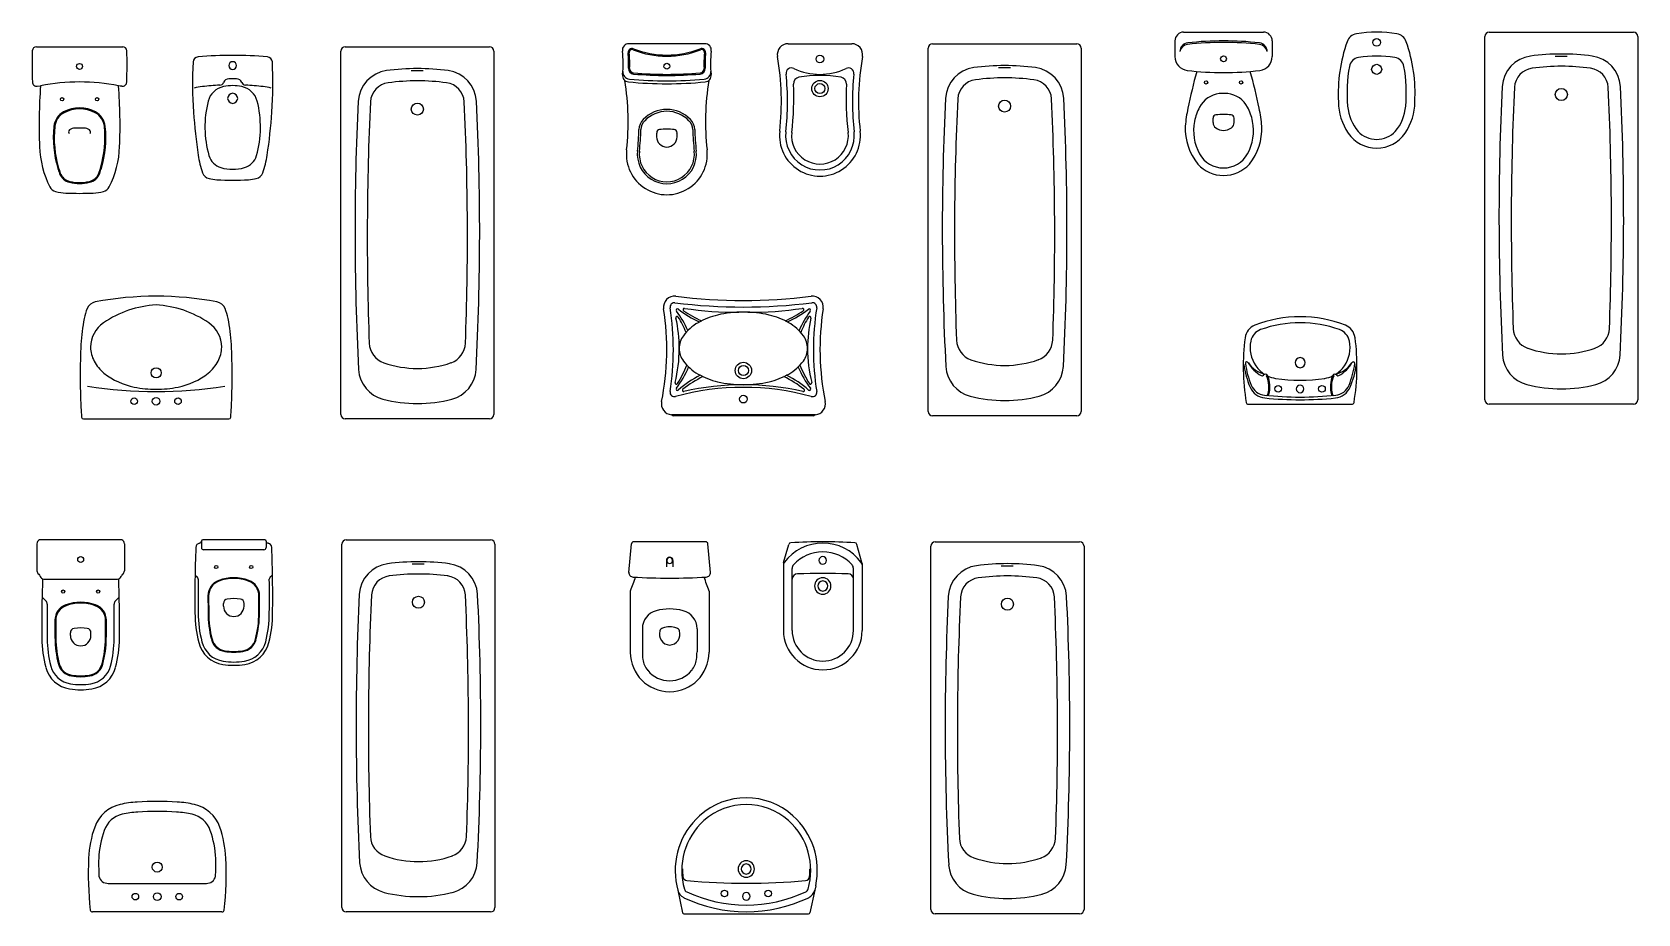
# Model space of a CAD drawing. Extents: x -0.94 to 6.4, y -0.86 to 3.17.
import ezdxf

# ---------------------------------------------------------------- set-up
doc = ezdxf.new("R2010")
doc.units = 0
doc.header["$LTSCALE"] = 0.375
doc.header["$MEASUREMENT"] = 0
doc.layers.get('0').update_dxf_attribs({"linetype": 'CONTINUOUS'})

msp = doc.modelspace()

# ---------------------------------------------------------------- linework, layer by layer
for p, q in [((4.3204, 3.1697), (4.6854, 3.1697)), ((5.7171, 3.1697), (6.3771, 3.1697)), ((-0.9242, 3.1032), (-0.5299, 3.1032)), ((-0.7271, 3.1032), (-0.7271, 3.1032)), ((0.4871, 3.1032), (1.1471, 3.1032)), ((2.1311, 3.1169), (1.7844, 3.1169)), ((2.5127, 3.1169), (2.8027, 3.1169)), ((3.152, 1.4369), (3.152, 3.0969)), ((3.172, 3.1169), (3.832, 3.1169)), ((3.852, 3.0969), (3.852, 1.4369)), ((4.2804, 3.1297), (4.2804, 3.0581)), ((4.7254, 3.1297), (4.7254, 3.0581)), ((5.6971, 1.4897), (5.6971, 3.1497)), ((6.3971, 3.1497), (6.3971, 1.4897)), ((0.4671, 1.4232), (0.4671, 3.0832)), ((1.1671, 3.0832), (1.1671, 1.4232)), ((6.0734, 3.0588), (6.0184, 3.0588)), ((-0.0091, 2.9562), (-0.0451, 2.9562)), ((0.8434, 2.9923), (0.7884, 2.9923)), ((3.5283, 3.006), (3.4733, 3.006)), ((-0.9203, 2.9226), (-0.9055, 2.9245)), ((-0.7064, 2.7312), (-0.7478, 2.7312)), ((4.4549, 2.7567), (4.4549, 2.7768)), ((4.5509, 2.7567), (4.5509, 2.7768)), ((4.6163, 1.4697), (5.0894, 1.4697)), ((6.3771, 1.4697), (5.7171, 1.4697)), ((-0.7099, 1.4032), (-0.0443, 1.4032)), ((1.1471, 1.4032), (0.4871, 1.4032)), ((2.6364, 1.4219), (1.9791, 1.4219)), ((2.6288, 1.4169), (1.9867, 1.4169)), ((3.832, 1.4169), (3.172, 1.4169)), ((-0.9221, 0.8318), (-0.9221, 0.709)), ((-0.5339, 0.85), (-0.9104, 0.85)), ((-0.5221, 0.8318), (-0.5221, 0.709)), ((-0.1701, 0.8447), (-0.1701, 0.844)), ((-0.1701, 0.844), (-0.1701, 0.815)), ((0.1199, 0.85), (-0.1641, 0.85)), ((0.1259, 0.8447), (0.1259, 0.844)), ((0.1259, 0.844), (0.1259, 0.815)), ((0.4721, -0.83), (0.4721, 0.83)), ((0.4921, 0.85), (1.1521, 0.85)), ((1.1721, 0.83), (1.1721, -0.83)), ((1.7845, 0.7017), (1.7959, 0.8322)), ((2.1355, 0.8413), (1.8059, 0.8413)), ((2.1569, 0.7017), (2.1455, 0.8322)), ((2.4915, 0.7471), (2.5153, 0.8293)), ((2.8499, 0.7471), (2.8262, 0.8293)), ((3.1649, -0.8387), (3.1649, 0.8213)), ((3.1849, 0.8413), (3.8449, 0.8413)), ((3.8649, 0.8213), (3.8649, -0.8387)), ((0.1159, 0.805), (-0.1601, 0.805)), ((0.8484, 0.7391), (0.7934, 0.7391)), ((1.9557, 0.7553), (1.9557, 0.7271)), ((1.9857, 0.7553), (1.9857, 0.7271)), ((2.4907, 0.7415), (2.4907, 0.4363)), ((2.8507, 0.7415), (2.8507, 0.4363)), ((-0.914, 0.6934), (-0.9101, 0.688)), ((-0.8861, 0.67), (-0.5581, 0.67)), ((-0.5302, 0.6934), (-0.5341, 0.688)), ((2.5307, 0.4363), (2.5307, 0.7193)), ((2.8107, 0.4363), (2.8107, 0.7193)), ((3.5412, 0.7305), (3.4862, 0.7305)), ((-0.881, 0.571), (-0.8985, 0.5885)), ((-0.5633, 0.571), (-0.5457, 0.5885)), ((1.7907, 0.6163), (1.7907, 0.3363)), ((2.1507, 0.6163), (2.1507, 0.3363)), ((-0.0691, 0.547), (-0.0691, 0.5597)), ((0.0249, 0.547), (0.0249, 0.5597)), ((1.8457, 0.4441), (1.8457, 0.3382)), ((2.0957, 0.4441), (2.0957, 0.3382)), ((-0.7691, 0.413), (-0.7691, 0.4257)), ((-0.6751, 0.413), (-0.6751, 0.4257)), ((-0.5786, -0.72), (-0.1656, -0.72)), ((2.0031, -0.73), (2.0074, -0.7499)), ((2.6383, -0.73), (2.634, -0.7499)), ((2.0074, -0.7499), (2.0297, -0.8539)), ((2.634, -0.7499), (2.6117, -0.8539)), ((-0.076, -0.85), (-0.6682, -0.85)), ((1.1521, -0.85), (0.4921, -0.85)), ((2.0356, -0.8587), (2.6059, -0.8587)), ((3.8449, -0.8587), (3.1849, -0.8587))]:
    msp.add_line(p, q)
for centre, radius in [((5.2029, 3.1227), 0.0175), ((-0.7271, 3.0132), 0.0135), ((1.9577, 3.0139), 0.0135), ((2.6577, 3.0469), 0.0175), ((4.5029, 3.0477), 0.0135), ((4.5029, 3.0477), 0.0135), ((5.2029, 2.9997), 0.023), ((2.6577, 2.9119), 0.0375), ((4.4229, 2.9397), 0.0075), ((4.5829, 2.9397), 0.0075), ((-0.8071, 2.8632), 0.0075), ((-0.6471, 2.8632), 0.0075), ((2.6577, 2.9119), 0.023), ((6.0471, 2.8847), 0.0275), ((0.8171, 2.8182), 0.0275), ((3.502, 2.8319), 0.0275), ((-0.3771, 1.6132), 0.023), ((2.3077, 1.6239), 0.0375), ((2.3077, 1.6239), 0.023), ((4.7529, 1.5397), 0.0152), ((4.9529, 1.5397), 0.0152), ((-0.4771, 1.4832), 0.015), ((-0.3771, 1.4832), 0.0175), ((-0.2771, 1.4832), 0.015), ((2.3077, 1.4929), 0.0175), ((-0.7221, 0.76), 0.0135), ((-0.7221, 0.76), 0.0135), ((-0.1021, 0.726), 0.0075), ((0.0579, 0.726), 0.0075), ((-0.8021, 0.614), 0.0075), ((-0.6421, 0.614), 0.0075), ((0.8221, 0.565), 0.0275), ((3.5149, 0.5563), 0.0275), ((-0.3721, -0.645), 0.023), ((-0.4721, -0.78), 0.015), ((-0.3721, -0.78), 0.0175), ((-0.2721, -0.78), 0.015), ((2.2207, -0.7657), 0.015), ((2.4207, -0.7657), 0.015)]:
    msp.add_circle(centre, radius)
for centre, radius, start, end in [((4.3204, 3.1297), 0.04, 90, 180), ((4.6854, 3.1297), 0.04, 0, 90), ((5.1194, 3.1076), 0.055, 99.7018, 160.43131), ((5.2029, 2.6197), 0.55, 80.2982, 99.7018), ((5.2863, 3.1076), 0.055, 19.56869, 80.2982), ((5.7171, 3.1497), 0.02, 90, 180), ((6.3771, 3.1497), 0.02, 0, 90), ((1.5579, 3.0192), 2.502, 178.49994, 181.77046), ((-0.9242, 3.0842), 0.019, 90, 178.49994), ((-0.5299, 3.0842), 0.019, 1.50006, 90), ((-3.0121, 3.0192), 2.502, 358.22954, 1.50006), ((0.4871, 3.0832), 0.02, 90, 180), ((1.1471, 3.0832), 0.02, 0, 90), ((1.7844, 3.0869), 0.03, 90, 187.18076), ((1.7986, 3.0768), 0.018, 68.70149, 185.81102), ((1.7986, 3.0768), 0.013, 68.70149, 185.81102), ((1.9577, 3.4849), 0.425, 248.70149, 291.29851), ((1.9577, 3.4849), 0.42, 248.70149, 291.29851), ((2.1168, 3.0768), 0.018, 354.18898, 111.29851), ((2.1168, 3.0768), 0.013, 354.18898, 111.29851), ((2.1311, 3.0869), 0.03, 352.81924, 90), ((2.5127, 3.0669), 0.05, 90, 190.00512), ((2.8027, 3.0669), 0.05, 349.99488, 90), ((3.172, 3.0969), 0.02, 90, 180), ((3.832, 3.0969), 0.02, 0, 90), ((4.3434, 3.081), 0.04, 96.27189, 180), ((4.3427, 3.0739), 0.04, 96.21414, 169.75716), ((4.5029, 1.6297), 1.493, 83.67552, 96.33055), ((4.5029, 1.6297), 1.5, 83.72811, 96.27189), ((4.6624, 3.081), 0.04, 0, 83.72811), ((4.663, 3.0739), 0.04, 10.24284, 83.78586), ((5.7272, 2.8916), 0.7, 160.43131, 183.3485), ((4.6785, 2.8916), 0.7, 356.6515, 19.56869), ((1.5389, 2.9366), 1.75, 176.82966, 184.33895), ((-0.1835, 3.032), 0.025, 94.54129, 176.82966), ((-0.0271, 1.0632), 2, 85.45871, 94.54129), ((-0.0271, 3.0172), 0.0175, 90, 270), ((-0.0271, 3.0172), 0.0175, 270, 90), ((0.1293, 3.032), 0.025, 3.17034, 85.45871), ((-1.5931, 2.9366), 1.75, 355.66105, 3.17034), ((1.3082, 3.0269), 0.45, 353.47357, 7.18076), ((1.3082, 3.0269), 0.475, 357.30041, 5.81102), ((1.3082, 3.0269), 0.48, 357.30041, 5.81102), ((2.6073, 3.0269), 0.48, 174.18898, 182.69959), ((2.6073, 3.0269), 0.475, 174.18898, 182.69959), ((2.6073, 3.0269), 0.45, 172.81924, 186.52643), ((1.2814, 2.8516), 1.2, 353.57428, 9.91205), ((4.0341, 2.8516), 1.2, 170.08795, 186.42572), ((3.502, 1.9425), 1.0744, 82.43652, 97.5485), ((4.3444, 3.0581), 0.064, 180, 263.20695), ((4.6614, 3.0581), 0.064, 276.79305, 0), ((5.7272, 2.8916), 0.66, 169.3797, 185.2224), ((5.1276, 3.004), 0.05, 98.65279, 169.3797), ((5.2029, 2.5097), 0.55, 81.34721, 98.65279), ((5.2781, 3.004), 0.05, 10.6203, 81.34721), ((4.6785, 2.8916), 0.66, 354.7776, 10.6203), ((5.9264, 2.9118), 0.15, 97.82457, 176.29967), ((6.0471, 1.9954), 1.0744, 82.43652, 97.5485), ((6.0471, 1.9953), 1.0184, 82.45312, 97.53274), ((6.1678, 2.9118), 0.15, 3.70033, 82.17543), ((-0.9229, 2.9425), 0.02, 181.77046, 277.41155), ((-0.7271, 2.0217), 0.9203, 78.82191, 101.17809), ((-0.5313, 2.9425), 0.02, 262.58845, 358.22954), ((-0.0871, 2.9473), 0.02, 273.59528, 338.9803), ((-0.0451, 2.9312), 0.025, 90, 158.97634), ((-0.0091, 2.9312), 0.025, 21.02366, 90), ((0.0329, 2.9473), 0.02, 201.0197, 266.40472), ((0.6964, 2.8452), 0.15, 97.82457, 176.29967), ((0.6964, 2.8452), 0.094, 97.82457, 176.29967), ((0.8171, 1.9288), 1.0744, 82.43652, 97.5485), ((0.8171, 1.9287), 1.0184, 82.45312, 97.53274), ((0.9379, 2.8452), 0.094, 3.70033, 82.17543), ((0.9379, 2.8452), 0.15, 3.70033, 82.17543), ((1.7851, 2.9723), 0.03, 173.47357, 264.40166), ((1.7896, 2.9879), 0.033, 175.37068, 264.53986), ((0.5809, 2.7618), 1.2, 353.77855, 8.97872), ((1.9577, 4.7339), 1.8, 264.40166, 275.59834), ((1.8076, 3.0033), 0.025, 177.30041, 265.07912), ((1.9577, 4.7469), 1.8, 264.53986, 275.46014), ((1.8076, 3.0033), 0.02, 177.30041, 265.07912), ((1.9577, 4.7469), 1.775, 265.07912, 274.92088), ((1.9577, 4.7469), 1.77, 265.07912, 274.92088), ((2.1078, 3.0033), 0.02, 274.92088, 2.69959), ((2.1078, 3.0033), 0.025, 274.92088, 2.69959), ((2.1259, 2.9879), 0.033, 275.46014, 4.62932), ((2.1304, 2.9723), 0.03, 275.59834, 6.52643), ((3.3346, 2.7618), 1.2, 171.02128, 186.22145), ((1.2814, 2.8516), 1.228, 353.57428, 5.92547), ((2.5277, 2.981), 0.025, 64.76689, 185.92547), ((2.5668, 2.9339), 0.03, 100.07335, 182.90858), ((2.6577, 3.2569), 0.28, 244.76689, 295.23311), ((2.6577, 2.4219), 0.55, 79.92665, 100.07335), ((2.7487, 2.9339), 0.03, 357.09142, 79.92665), ((2.7878, 2.981), 0.025, 354.07453, 115.23311), ((4.0341, 2.8516), 1.228, 174.07453, 186.42572), ((3.3812, 2.859), 0.15, 97.82457, 176.29967), ((3.3812, 2.859), 0.094, 97.82457, 176.29967), ((3.502, 1.9424), 1.0184, 82.45312, 97.53274), ((3.6227, 2.859), 0.094, 3.70033, 82.17543), ((3.6227, 2.859), 0.15, 3.70033, 82.17543), ((4.5029, 4.3887), 1.404, 263.20695, 276.79305), ((6.789, 2.3201), 2.5, 164.45601, 168.42561), ((2.2167, 2.3201), 2.5, 11.57439, 15.54399), ((5.9264, 2.9118), 0.094, 97.82457, 176.29967), ((6.1678, 2.9118), 0.094, 3.70033, 82.17543), ((1.5879, 2.743), 2.5, 175.83619, 182.21084), ((-0.7271, 1.4372), 1.498, 82.58845, 83.16024), ((-3.0421, 2.743), 2.5, 357.78916, 4.16381), ((-0.1391, 2.6722), 0.25, 96.14145, 104.75748), ((-0.0271, 1.7288), 1.2, 92.80603, 96.63948), ((-0.0511, 2.8317), 0.091, 101.44547, 165.64491), ((-0.0271, 2.7132), 0.212, 78.55453, 101.44547), ((-0.0271, 2.8672), 0.023, 90, 270), ((-0.0271, 2.8672), 0.023, 270, 90), ((-0.0031, 2.8317), 0.091, 14.35509, 78.55453), ((-0.0271, 1.7288), 1.2, 83.36052, 87.19397), ((0.0849, 2.6722), 0.25, 75.24252, 83.85855), ((1.2834, 2.8687), 1.255, 352.8104, 2.90858), ((4.032, 2.8687), 1.255, 177.09142, 187.1896), ((15.4736, 2.2707), 12.2566, 177.20377, 182.94309), ((16.3674, 2.2495), 13.0945, 177.30557, 182.13423), ((-9.3635, 2.2495), 13.0945, 357.86577, 2.69443), ((-8.4696, 2.2707), 12.2566, 357.05691, 2.79623), ((4.4959, 2.7737), 0.1156, 96.24191, 152.59732), ((4.5029, 2.7097), 0.18, 83.75809, 96.24191), ((4.5099, 2.7737), 0.1156, 27.40268, 83.75809), ((18.0187, 2.3236), 12.2566, 177.20377, 182.94309), ((18.9126, 2.3023), 13.0945, 177.30557, 182.13423), ((-6.8184, 2.3023), 13.0945, 357.86577, 2.69443), ((-5.9245, 2.3236), 12.2566, 357.05691, 2.79623), ((-0.7601, 2.7299), 0.085, 118.10123, 174.3336), ((-0.7601, 2.7299), 0.081, 118.10123, 174.3336), ((-0.7271, 2.6682), 0.155, 61.89877, 118.10123), ((-0.7271, 2.6682), 0.151, 61.89877, 118.10123), ((-0.6941, 2.7299), 0.081, 5.6664, 61.89877), ((-0.6941, 2.7299), 0.085, 5.6664, 61.89877), ((2.288, 2.9763), 2.5, 183.94909, 188.47255), ((0.3209, 2.7365), 0.475, 165.64491, 196.00933), ((-0.3751, 2.7365), 0.475, 343.99067, 14.35509), ((-2.3421, 2.9763), 2.5, 351.52745, 356.05091), ((12.7888, 2.257), 12.2566, 177.20377, 182.94309), ((13.6826, 2.2357), 13.0945, 177.30557, 182.13423), ((-12.0483, 2.2357), 13.0945, 357.86577, 2.69443), ((-11.1545, 2.257), 12.2566, 357.05691, 2.79623), ((1.9577, 2.6669), 0.15, 44.10028, 135.89972), ((1.9577, 2.6669), 0.141, 44.10028, 135.89972), ((4.9261, 2.694), 0.6, 167.70933, 175.6206), ((4.6152, 2.7119), 0.25, 152.59732, 168.38048), ((4.4699, 2.7768), 0.015, 96.64916, 180), ((4.5029, 2.4937), 0.3, 83.35084, 96.64916), ((4.5359, 2.7768), 0.015, 0, 83.35084), ((4.3906, 2.7119), 0.25, 11.61952, 27.40268), ((4.0796, 2.694), 0.6, 4.3794, 12.29067), ((5.2799, 2.8507), 0.2515, 180, 214.54009), ((5.2799, 2.8507), 0.2108, 185.2224, 219.66523), ((5.1259, 2.8507), 0.2108, 320.33477, 354.7776), ((5.1259, 2.8507), 0.2515, 325.45991, 360), ((-0.3471, 2.6889), 0.5, 174.3336, 196.44946), ((-0.3471, 2.6889), 0.496, 174.3336, 196.44946), ((-0.7651, 2.7132), 0.012, 128.21319, 217.57235), ((-0.7478, 2.6912), 0.04, 90, 128.2132), ((-0.7064, 2.6912), 0.04, 51.7868, 90), ((-0.6891, 2.7132), 0.012, 322.42765, 51.78681), ((-1.1071, 2.6889), 0.496, 343.55054, 5.6664), ((-1.1071, 2.6889), 0.5, 343.55054, 5.6664), ((0.5809, 2.7618), 1.25, 353.77855, 358.29861), ((1.9003, 2.7226), 0.07, 135.89972, 178.29861), ((0.5809, 2.7618), 1.259, 353.77855, 358.29861), ((1.9003, 2.7226), 0.061, 135.89972, 178.29861), ((1.9263, 2.7095), 0.015, 98.82706, 176.46512), ((1.9577, 2.5069), 0.22, 81.17294, 98.82706), ((1.9892, 2.7095), 0.015, 3.53488, 81.17294), ((2.0152, 2.7226), 0.061, 1.70139, 44.10028), ((2.0152, 2.7226), 0.07, 1.70139, 44.10028), ((3.3346, 2.7618), 1.259, 181.70139, 186.22145), ((3.3346, 2.7618), 1.25, 181.70139, 186.22145), ((2.6577, 2.6969), 0.185, 173.65297, 6.34703), ((4.5876, 2.7294), 0.26, 177.69717, 218.71313), ((4.5819, 2.7187), 0.216, 168.38048, 209.11615), ((4.4849, 2.7567), 0.03, 180, 233.1301), ((4.5029, 2.7807), 0.06, 233.1301, 306.8699), ((4.5209, 2.7567), 0.03, 306.8699, 0), ((4.4239, 2.7187), 0.216, 330.88385, 11.61952), ((4.4181, 2.7294), 0.26, 321.28687, 2.30283), ((-0.4606, 2.6639), 0.45, 182.21084, 206.62411), ((-0.9936, 2.6639), 0.45, 333.37589, 357.78916), ((2.2107, 2.6919), 0.3, 176.46512, 180), ((1.9577, 2.6919), 0.047, 180, 270), ((1.9577, 2.6919), 0.047, 270, 0), ((1.7047, 2.6919), 0.3, 0, 3.53488), ((2.6577, 2.6969), 0.157, 173.65297, 6.34034), ((2.6577, 2.6969), 0.13, 173.50162, 6.49838), ((5.2029, 2.7977), 0.158, 214.54009, 325.45991), ((5.2029, 2.7977), 0.118, 223.72324, 316.27676), ((0.2604, 2.6743), 0.45, 188.47255, 199.09677), ((-0.0588, 2.6276), 0.08, 196.00933, 254.00915), ((0.0046, 2.6276), 0.08, 285.99085, 343.99067), ((-0.3145, 2.6743), 0.45, 340.90323, 351.52745), ((1.9577, 2.6119), 0.185, 173.85013, 6.14987), ((1.9577, 2.6119), 0.135, 173.71402, 6.1378), ((1.9577, 2.6119), 0.126, 173.71114, 6.13492), ((4.5029, 2.6747), 0.1256, 209.11615, 330.88385), ((-0.4622, 2.6549), 0.38, 196.44946, 200.10068), ((-0.4622, 2.6549), 0.376, 196.44946, 200.10068), ((-0.7581, 2.5467), 0.0649, 200.10068, 256.7352), ((-0.7581, 2.5467), 0.0609, 200.10068, 256.7352), ((-0.6961, 2.5467), 0.0609, 283.2648, 339.89932), ((-0.6961, 2.5467), 0.0649, 283.2648, 339.89932), ((-0.992, 2.6549), 0.376, 339.89932, 343.55054), ((-0.992, 2.6549), 0.38, 339.89932, 343.55054), ((-0.1271, 2.5402), 0.04, 199.09677, 258.58661), ((-0.0766, 2.744), 0.25, 256.49473, 264.65351), ((-0.0271, 2.7382), 0.195, 254.00915, 285.99085), ((0.0224, 2.744), 0.25, 275.34649, 283.50527), ((0.0729, 2.5402), 0.04, 281.41339, 340.90323), ((4.5029, 2.6747), 0.16, 222.43623, 317.56377), ((-0.8271, 2.4802), 0.04, 206.62411, 256.47707), ((-0.778, 2.6843), 0.25, 256.47705, 267.3481), ((-0.7271, 3.7832), 1.35, 267.3481, 272.6519), ((-0.7271, 2.6782), 0.2, 256.7352, 283.2648), ((-0.7271, 2.6782), 0.196, 256.7352, 283.2648), ((-0.6762, 2.6843), 0.25, 272.6519, 283.52295), ((-0.6271, 2.4802), 0.04, 283.52293, 333.37589), ((-0.0271, 3.8432), 1.35, 266.90765, 273.09235), ((-0.6459, 1.888), 0.05, 100.68335, 157.56264), ((-0.3771, 0.4632), 1.5, 79.31665, 100.68335), ((-0.3498, 1.4489), 0.4754, 93.29141, 124.30864), ((-0.4044, 1.4489), 0.4754, 55.69136, 86.70859), ((-0.1083, 1.888), 0.05, 22.43736, 79.31665), ((1.9924, 1.9135), 0.05, 82.89669, 188.92347), ((1.9924, 1.9135), 0.02, 82.89669, 188.92347), ((0.7575, 1.7196), 1.23, 351.01237, 8.92347), ((2.3077, 4.4439), 2.53, 262.89669, 277.10331), ((2.3077, 4.4439), 2.5, 262.89669, 277.10331), ((2.6231, 1.9135), 0.05, 351.07653, 97.10331), ((2.6231, 1.9135), 0.02, 351.07653, 97.10331), ((3.8579, 1.7196), 1.23, 171.07653, 188.98763), ((0.1425, 1.6933), 0.865, 168.8129, 176.69809), ((-0.461, 1.8117), 0.25, 157.56264, 168.58748), ((-0.5417, 1.7302), 0.135, 124.30864, 180), ((-0.2125, 1.7302), 0.135, 0, 55.69136), ((-0.2931, 1.8117), 0.25, 11.41252, 22.43736), ((-0.8966, 1.6933), 0.865, 3.30191, 11.1871), ((0.7575, 1.7196), 1.2, 348.56789, 8.92347), ((2.0049, 1.8649), 0.006, 31.40237, 192.61101), ((1.3745, 1.7239), 0.64, 0, 12.61101), ((2.0068, 1.899), 0.006, 52.23391, 215.91927), ((1.5971, 1.6022), 0.5, 24.09564, 35.91927), ((1.5833, 1.6075), 0.5, 22.37634, 31.40237), ((2.3167, 2.299), 0.5, 232.23391, 245.09967), ((2.0375, 1.9017), 0.006, 81.37905, 235.65374), ((2.2054, 1.6568), 0.2131, 119.51629, 143.80951), ((2.3163, 2.3096), 0.5, 235.65374, 246.50716), ((2.2678, 3.4204), 1.53, 261.37905, 270.74132), ((2.2671, 1.5477), 0.3384, 103.19774, 119.51629), ((2.3077, 1.3747), 0.5162, 90, 103.19774), ((2.3077, 1.3747), 0.5162, 76.80226, 90), ((2.3477, 3.4204), 1.53, 269.25868, 278.62095), ((2.3483, 1.5477), 0.3384, 60.48371, 76.80226), ((2.2992, 2.3096), 0.5, 293.49284, 304.34626), ((2.2987, 2.299), 0.5, 294.90033, 307.76609), ((2.4101, 1.6568), 0.2131, 36.19049, 60.48371), ((3.0184, 1.6022), 0.5, 144.08073, 155.90436), ((3.0322, 1.6075), 0.5, 148.59763, 157.62366), ((2.5779, 1.9017), 0.006, 304.34626, 98.62095), ((3.2409, 1.7239), 0.64, 167.38899, 180), ((2.6086, 1.899), 0.006, 324.08073, 127.76609), ((2.6105, 1.8649), 0.006, 347.38899, 148.59763), ((3.8579, 1.7196), 1.2, 171.07653, 191.43211), ((4.8529, 1.3048), 0.5649, 68.52918, 111.47082), ((4.8529, 1.3048), 0.537, 70.36219, 109.63781), ((2.1123, 1.7249), 0.0978, 143.80951, 180), ((2.5031, 1.7249), 0.0978, 0, 36.19049), ((5.5913, 1.6421), 0.9985, 172.43282, 189.45739), ((4.6721, 1.7643), 0.0712, 111.47082, 172.43282), ((4.6958, 1.7449), 0.0697, 109.63781, 168.67085), ((5.0099, 1.7449), 0.0697, 11.32915, 70.36219), ((5.0336, 1.7643), 0.0712, 7.56718, 68.52918), ((4.1144, 1.6421), 0.9985, 350.54261, 7.56718), ((5.927, 1.8198), 0.1, 182.9309, 250.22209), ((6.1671, 1.8198), 0.1, 289.77791, 357.0691), ((2.2755, 1.5992), 3, 177.24875, 182.75125), ((-0.5467, 1.7302), 0.13, 180, 209.10168), ((-0.2075, 1.7302), 0.13, 330.89832, 0), ((-3.0296, 1.5992), 3, 357.24875, 2.75125), ((0.6971, 1.7532), 0.1, 182.9309, 250.22209), ((0.9372, 1.7532), 0.1, 289.77791, 357.0691), ((1.3745, 1.7239), 0.64, 345.95891, 0), ((2.1123, 1.7249), 0.0978, 180, 216.19049), ((2.5031, 1.7249), 0.0978, 323.80951, 360), ((3.2409, 1.7239), 0.64, 180, 194.04109), ((3.3819, 1.7669), 0.1, 182.9309, 250.22209), ((3.622, 1.7669), 0.1, 289.77791, 357.0691), ((4.7746, 1.7291), 0.1501, 168.67085, 214.31823), ((4.9311, 1.7291), 0.1501, 325.68177, 11.32915), ((5.9279, 1.7044), 0.15, 183.89471, 255.30141), ((6.0471, 2.1687), 0.4689, 250.84815, 289.33786), ((6.1663, 1.7044), 0.15, 284.69859, 356.10529), ((-0.4964, 1.7528), 0.185, 207.65433, 229.92634), ((-0.2578, 1.7528), 0.185, 310.07366, 332.34567), ((0.698, 1.6379), 0.15, 183.89471, 255.30141), ((0.8171, 2.1021), 0.4689, 250.84815, 289.33786), ((0.9363, 1.6379), 0.15, 284.69859, 356.10529), ((1.5995, 1.8402), 0.5, 323.44288, 336.33605), ((1.584, 1.8316), 0.5, 327.63146, 338.46642), ((2.2054, 1.793), 0.2131, 216.19049, 240.48371), ((2.4101, 1.793), 0.2131, 299.51629, 323.80951), ((3.0159, 1.8402), 0.5, 203.66395, 216.55712), ((3.0315, 1.8316), 0.5, 201.53358, 212.36854), ((3.3828, 1.6516), 0.15, 183.89471, 255.30141), ((3.5019, 2.1158), 0.4689, 250.84815, 289.33786), ((3.6211, 1.6516), 0.15, 284.69859, 356.10529), ((5.0102, 1.7122), 0.4195, 188.37309, 203.07229), ((4.6096, 1.6561), 0.007, 29.29854, 187.98315), ((5.0102, 1.7122), 0.4114, 187.98314, 202.16891), ((4.7479, 1.7336), 0.1515, 209.29855, 241.41476), ((4.72, 1.7291), 0.1254, 214.09945, 257.19446), ((4.7607, 1.7197), 0.1333, 214.31823, 238.21202), ((4.8529, 1.6597), 0.023, 90, 270), ((4.8529, 1.6597), 0.023, 270, 90), ((4.9857, 1.7291), 0.1254, 282.80554, 325.90055), ((4.945, 1.7197), 0.1333, 301.78798, 325.68177), ((4.9578, 1.7336), 0.1515, 298.58524, 330.70145), ((4.6955, 1.7122), 0.4114, 337.83109, 352.01686), ((4.6955, 1.7122), 0.4195, 336.92771, 351.62691), ((5.0961, 1.6561), 0.007, 352.01685, 150.70146), ((-0.3771, 3.5272), 2, 260.98014, 279.01986), ((-0.4089, 1.8813), 0.34, 232.57974, 258.43191), ((-0.3801, 2.0131), 0.475, 258.21683, 270.36198), ((-0.3741, 2.0131), 0.475, 269.63802, 281.78317), ((-0.3453, 1.8813), 0.34, 281.56809, 307.42026), ((2.0012, 1.5672), 0.006, 165.95891, 327.63146), ((2.3077, 0.3769), 1.17, 74.62318, 105.37682), ((2.006, 1.5388), 0.006, 143.44288, 311.02347), ((2.3381, 1.1571), 0.5, 117.11088, 131.02347), ((2.3403, 1.1456), 0.5, 115.777, 128.25845), ((2.3077, 0.3589), 1.2, 76.90263, 103.09737), ((2.2671, 1.902), 0.3384, 240.48371, 256.80226), ((2.3077, 2.0751), 0.5162, 256.80226, 270), ((2.3077, 2.0751), 0.5162, 270, 283.19774), ((2.3483, 1.902), 0.3384, 283.19774, 299.51629), ((2.2751, 1.1456), 0.5, 51.74155, 64.223), ((2.2774, 1.1571), 0.5, 48.97653, 62.88912), ((2.6095, 1.5388), 0.006, 228.97653, 36.55712), ((2.6142, 1.5672), 0.006, 212.36854, 14.04109), ((4.6997, 1.5799), 0.0819, 203.07229, 264.07996), ((4.698, 1.585), 0.0743, 202.16891, 263.99549), ((4.6792, 1.6076), 0.00802, 241.41476, 323.1661), ((4.694, 1.5966), 0.0104, 24.19864, 143.1661), ((4.7006, 1.5996), 0.00124, 0, 204.21656), ((4.5879, 1.5489), 0.1222, 343.24723, 24.21655), ((4.5879, 1.5489), 0.1267, 343.66243, 24.19864), ((4.7607, 1.7197), 0.1333, 244.9961, 261.32021), ((4.8529, 2.3233), 0.7439, 261.32021, 278.67979), ((4.8529, 1.5397), 0.0175, 90, 270), ((4.8529, 1.5397), 0.0175, 270, 90), ((4.945, 1.7197), 0.1333, 278.67979, 295.0039), ((5.1178, 1.5489), 0.1267, 155.80136, 196.33757), ((5.1178, 1.5489), 0.1222, 155.78345, 196.75277), ((5.0117, 1.5966), 0.0104, 36.8339, 155.80136), ((5.0052, 1.5996), 0.00124, 335.78344, 180), ((5.0061, 1.5799), 0.0819, 275.92004, 336.92771), ((5.0077, 1.585), 0.0743, 276.00451, 337.83109), ((5.0265, 1.6076), 0.00802, 216.8339, 298.58524), ((6.0471, 2.179), 0.6392, 255.76212, 284.32695), ((0.8171, 2.1124), 0.6392, 255.76212, 284.32695), ((1.9827, 1.4718), 0.05, 168.56789, 265.02377), ((1.9922, 1.5243), 0.02, 171.01237, 285.37682), ((2.0344, 1.5335), 0.006, 128.25845, 283.09737), ((2.581, 1.5335), 0.006, 256.90263, 51.74155), ((2.6233, 1.5243), 0.02, 254.62318, 8.98763), ((2.6327, 1.4718), 0.05, 274.97623, 11.43211), ((3.5019, 2.1261), 0.6392, 255.76212, 284.32695), ((4.6163, 1.4797), 0.01, 189.45739, 270), ((4.8529, 3.0574), 1.5548, 263.99549, 276.00451), ((4.8529, 3.0574), 1.5672, 264.07995, 275.92005), ((4.7002, 1.5151), 0.005, 264.34728, 343.24722), ((4.7047, 1.5147), 0.005, 264.51539, 343.66242), ((5.001, 1.5147), 0.005, 196.33758, 275.48461), ((5.0055, 1.5151), 0.005, 196.75278, 275.65272), ((5.0894, 1.4797), 0.01, 270, 350.54261), ((5.7171, 1.4897), 0.02, 180, 270), ((6.3771, 1.4897), 0.02, 270, 0), ((0.143, 1.4955), 0.865, 182.67117, 185.64594), ((-0.7099, 1.4112), 0.008, 185.64594, 270), ((-0.0443, 1.4112), 0.008, 270, 354.35406), ((-0.8971, 1.4955), 0.865, 354.35406, 357.32883), ((0.4871, 1.4232), 0.02, 180, 270), ((1.1471, 1.4232), 0.02, 270, 0), ((1.978, 1.417), 0.005, 29.16473, 85.02377), ((1.9867, 1.4219), 0.005, 209.16473, 270), ((2.6288, 1.4219), 0.005, 270, 330.83527), ((2.6375, 1.417), 0.005, 94.97623, 150.83527), ((3.172, 1.4369), 0.02, 180, 270), ((3.832, 1.4369), 0.02, 270, 0), ((-0.9021, 0.8318), 0.02, 114.30988, 180), ((-0.5421, 0.8318), 0.02, 0, 65.69012), ((5.2999, 0.5926), 5.5, 177.67379, 180.79372), ((-0.1756, 0.815), 0.02, 98.60406, 177.67379), ((-0.1801, 0.8447), 0.01, 278.60406, 0), ((-0.1641, 0.844), 0.006, 90, 180), ((-0.1601, 0.815), 0.01, 180, 270), ((0.1159, 0.815), 0.01, 270, 0), ((0.1199, 0.844), 0.006, 360, 90), ((0.1359, 0.8447), 0.01, 180, 261.39594), ((0.1314, 0.815), 0.02, 2.32621, 81.39594), ((-5.3441, 0.5926), 5.5, 359.20628, 2.32621), ((0.4921, 0.83), 0.02, 90, 180), ((1.1521, 0.83), 0.02, 0, 90), ((1.8059, 0.8313), 0.01, 90, 175), ((2.1355, 0.8313), 0.01, 5, 90), ((2.6707, 0.6153), 0.22, 36.8699, 143.1301), ((2.5249, 0.8265), 0.01, 93.81829, 163.87119), ((2.6707, -1.3587), 2.2, 86.18171, 93.81829), ((2.8166, 0.8265), 0.01, 16.12881, 86.18171), ((3.1849, 0.8213), 0.02, 90, 180), ((3.8449, 0.8213), 0.02, 0, 90), ((0.7014, 0.5921), 0.15, 97.82457, 176.29967), ((0.8221, -0.3244), 1.0744, 82.43652, 97.5485), ((0.9428, 0.5921), 0.15, 3.70033, 82.17543), ((1.9707, 0.7553), 0.015, 90, 180), ((1.9707, 0.7553), 0.0135, 90, 270), ((1.9707, 0.7553), 0.015, 0, 90), ((1.9707, 0.7553), 0.0135, 270, 90), ((2.5107, 0.7353), 0.02, 143.1301, 180), ((2.5107, 0.7415), 0.02, 163.87119, 180), ((2.5557, 0.7193), 0.025, 137.89655, 180), ((2.6707, 0.6153), 0.18, 42.10345, 137.89655), ((2.6707, 0.7563), 0.0175, 90, 270), ((2.6707, 0.7563), 0.0175, 270, 90), ((2.7857, 0.7193), 0.025, 0, 42.10345), ((2.8307, 0.7353), 0.02, 0, 36.8699), ((2.8307, 0.7415), 0.02, 0, 16.12881), ((3.5149, -0.333), 1.0744, 82.43652, 97.5485), ((-0.9031, 0.709), 0.019, 180, 235.06276), ((-0.8861, 0.695), 0.025, 196.21522, 246.62238), ((4.6001, 0.467), 5.5, 177.86383, 180.70946), ((-0.8861, 0.695), 0.025, 246.62238, 270), ((-0.5581, 0.695), 0.025, 270, 293.37762), ((-0.5581, 0.695), 0.025, 293.37762, 343.78478), ((-6.0444, 0.467), 5.5, 359.29054, 2.13617), ((-0.5411, 0.709), 0.019, 304.93724, 0), ((-0.1842, 0.6957), 0.015, 178.92236, 239.05797), ((-0.1996, 0.67), 0.015, 359.19338, 59.05797), ((5.2999, 0.5926), 5.485, 179.19338, 180.79372), ((-0.0651, 0.5944), 0.075, 110.13415, 179.9809), ((-0.0651, 0.5944), 0.072, 110.13415, 179.9809), ((-0.0221, 0.477), 0.2, 69.86585, 110.13415), ((-0.0221, 0.477), 0.197, 69.86585, 110.13415), ((0.0209, 0.5944), 0.072, 0.0191, 69.86585), ((0.0209, 0.5944), 0.075, 0.0191, 69.86585), ((0.1554, 0.67), 0.015, 120.94203, 180.80662), ((-5.3441, 0.5926), 5.485, 359.20628, 0.80662), ((0.1399, 0.6957), 0.015, 300.94203, 1.07764), ((0.7014, 0.5921), 0.094, 97.82457, 176.29967), ((0.8221, -0.3244), 1.0184, 82.45312, 97.53274), ((0.9428, 0.5921), 0.094, 3.70033, 82.17543), ((1.8044, 0.7), 0.02, 175, 266.80155), ((4.6223, -0.3748), 3, 159.42654, 160.70882), ((1.9707, 3.6753), 3, 266.80155, 273.19845), ((-0.6808, -0.3748), 3, 19.29118, 20.57346), ((2.137, 0.7), 0.02, 273.19845, 5), ((2.5557, 0.67), 0.025, 91.32454, 180), ((2.6707, -4.3037), 5, 88.67546, 91.32454), ((2.6707, 0.6393), 0.0375, 90, 270), ((2.6707, 0.6393), 0.023, 90, 270), ((2.6707, 0.6393), 0.0375, 270, 90), ((2.6707, 0.6393), 0.023, 270, 90), ((2.7857, 0.67), 0.025, 0, 88.67546), ((3.3942, 0.5834), 0.15, 97.82457, 176.29967), ((3.3942, 0.5834), 0.094, 97.82457, 176.29967), ((3.5149, -0.3331), 1.0184, 82.45312, 97.53274), ((3.6357, 0.5834), 0.094, 3.70033, 82.17543), ((3.6357, 0.5834), 0.15, 3.70033, 82.17543), ((5.2999, 0.5926), 5.44, 179.9809, 180.79372), ((5.2999, 0.5926), 5.437, 179.9809, 180.79372), ((-5.3441, 0.5926), 5.437, 359.20628, 0.0191), ((-5.3441, 0.5926), 5.44, 359.20628, 0.0191), ((12.7937, 0.0038), 12.2566, 177.20377, 182.94309), ((13.6876, -0.0174), 13.0945, 177.30557, 182.13423), ((-12.0434, -0.0174), 13.0945, 357.86577, 2.69443), ((-11.1495, 0.0038), 12.2566, 357.05691, 2.79623), ((15.4866, -0.0048), 12.2566, 177.20377, 182.94309), ((16.3804, -0.0261), 13.0945, 177.30557, 182.13423), ((-9.3505, -0.0261), 13.0945, 357.86577, 2.69443), ((-8.4567, -0.0048), 12.2566, 357.05691, 2.79623), ((-0.8951, 0.5569), 0.02, 359.06363, 45), ((4.6001, 0.467), 5.476, 179.06363, 180.70946), ((-0.7648, 0.4825), 0.075, 109.98399, 179.8352), ((-0.7648, 0.4825), 0.071, 109.98399, 179.8352), ((-0.7221, 0.365), 0.2, 70.01601, 109.98399), ((-0.7221, 0.365), 0.196, 70.01601, 109.98399), ((-0.6794, 0.4825), 0.071, 0.1648, 70.01601), ((-0.6794, 0.4825), 0.075, 0.1648, 70.01601), ((-0.5491, 0.5569), 0.02, 135, 180.93637), ((-6.0444, 0.467), 5.476, 359.29054, 0.93637), ((0.3504, 0.5164), 0.55, 180, 194.2717), ((0.3504, 0.5164), 0.535, 180, 194.2717), ((0.3504, 0.5164), 0.49, 180, 194.2717), ((0.3504, 0.5164), 0.487, 180, 194.2717), ((-0.0491, 0.5597), 0.02, 99.71515, 180), ((-0.0221, 0.547), 0.047, 180, 270), ((-0.0221, 0.402), 0.18, 80.28485, 99.71515), ((-0.0221, 0.547), 0.047, 270, 0), ((0.0049, 0.5597), 0.02, 0, 80.28485), ((-0.3946, 0.5164), 0.487, 345.7283, 0), ((-0.3946, 0.5164), 0.49, 345.7283, 0), ((-0.3946, 0.5164), 0.535, 345.7283, 0), ((-0.3946, 0.5164), 0.55, 345.7283, 0), ((1.9307, 0.4441), 0.085, 104.95525, 180), ((1.9707, 0.2943), 0.24, 75.04475, 104.95525), ((2.0107, 0.4441), 0.085, 0, 75.04475), ((4.6001, 0.467), 5.44, 179.8352, 180.70946), ((4.6001, 0.467), 5.436, 179.8352, 180.70946), ((-0.7491, 0.4257), 0.02, 99.71515, 180), ((-0.7221, 0.268), 0.18, 80.28485, 99.71515), ((-0.6951, 0.4257), 0.02, 0, 80.28485), ((-6.0444, 0.467), 5.436, 359.29054, 0.1648), ((-6.0444, 0.467), 5.44, 359.29054, 0.1648), ((1.945, 0.4281), 0.02, 108.73237, 163.01763), ((1.9707, 0.3523), 0.1, 71.26763, 108.73237), ((1.9964, 0.4281), 0.02, 16.98237, 71.26763), ((-0.3495, 0.4058), 0.55, 180.70946, 194.53949), ((-0.3495, 0.4058), 0.526, 180.70946, 194.53949), ((-0.3495, 0.4058), 0.49, 180.70946, 194.53949), ((-0.3495, 0.4058), 0.486, 180.70946, 194.53949), ((-0.7221, 0.413), 0.047, 180, 270), ((-0.7221, 0.413), 0.047, 270, 0), ((-1.0948, 0.4058), 0.486, 345.46051, 359.29054), ((-1.0948, 0.4058), 0.49, 345.46051, 359.29054), ((-1.0948, 0.4058), 0.526, 345.46051, 359.29054), ((-1.0948, 0.4058), 0.55, 345.4605, 359.29054), ((-0.0521, 0.414), 0.1347, 194.2717, 261.16463), ((-0.0521, 0.414), 0.1197, 194.2717, 261.16463), ((-0.0521, 0.414), 0.0747, 194.2717, 261.16463), ((-0.0521, 0.414), 0.0717, 194.2717, 261.16463), ((0.0079, 0.414), 0.0717, 278.83537, 345.7283), ((0.0079, 0.414), 0.0747, 278.83537, 345.7283), ((0.0079, 0.414), 0.1197, 278.83537, 345.7283), ((0.0079, 0.414), 0.1347, 278.83537, 345.7283), ((1.9737, 0.4193), 0.05, 163.01763, 266.56019), ((1.9677, 0.4193), 0.05, 273.43981, 16.98237), ((2.6707, 0.4363), 0.18, 180, 0), ((2.6707, 0.4363), 0.14, 180, 0), ((-0.0221, 0.607), 0.315, 261.16463, 278.83537), ((-0.0221, 0.607), 0.27, 261.16463, 278.83537), ((-0.0221, 0.607), 0.267, 261.16463, 278.83537), ((1.9707, 0.3363), 0.18, 180, 0), ((2.0857, 0.3382), 0.24, 180, 188.22929), ((1.9487, 0.3183), 0.1016, 188.22929, 219.28941), ((1.9927, 0.3183), 0.1016, 320.71059, 351.77071), ((1.8557, 0.3382), 0.24, 351.77071, 0), ((-0.7522, 0.3013), 0.134, 194.53948, 261.18382), ((-0.7522, 0.3013), 0.11, 194.53948, 261.18382), ((-0.7522, 0.3013), 0.074, 194.53948, 261.18382), ((-0.7522, 0.3013), 0.07, 194.53948, 261.18382), ((-0.7221, 0.495), 0.27, 261.18382, 278.81618), ((-0.7221, 0.495), 0.266, 261.18382, 278.81618), ((-0.6921, 0.3013), 0.07, 278.81618, 345.46052), ((-0.6921, 0.3013), 0.074, 278.81618, 345.46052), ((-0.6921, 0.3013), 0.11, 278.81618, 345.46052), ((-0.6921, 0.3013), 0.134, 278.81618, 345.4605), ((-0.0221, 0.607), 0.33, 261.16463, 278.83537), ((1.9707, 0.3363), 0.13, 219.28941, 320.71059), ((-0.7221, 0.495), 0.33, 261.18382, 278.81618), ((-0.7221, 0.495), 0.306, 261.18382, 278.81618), ((-0.5071, -0.515), 0.16, 102.55713, 160.65938), ((-0.4332, -0.8469), 0.5, 93.50178, 102.55713), ((-0.3721, -1.845), 1.5, 86.49822, 93.50178), ((-0.311, -0.8469), 0.5, 77.44287, 86.49822), ((-0.2371, -0.515), 0.16, 19.34062, 77.44287), ((2.3207, -0.6487), 0.32, 48.18968, 131.81031), ((2.3207, -0.6487), 0.29, 48.18968, 131.81031), ((-0.5071, -0.515), 0.114, 102.55713, 160.65938), ((-0.4332, -0.8469), 0.454, 93.50178, 102.55713), ((-0.3721, -1.845), 1.454, 86.49822, 93.50178), ((-0.311, -0.8469), 0.454, 77.44287, 86.49822), ((-0.2371, -0.515), 0.114, 19.34062, 77.44287), ((2.3307, -0.6598), 0.335, 131.81032, 192.0951), ((2.3307, -0.6598), 0.305, 131.81032, 196.30695), ((2.3107, -0.6598), 0.305, 343.69305, 48.18968), ((2.3107, -0.6598), 0.335, 347.9049, 48.18968), ((-0.1863, -0.6276), 0.5, 160.65938, 177.30696), ((-0.1863, -0.6276), 0.454, 160.65938, 177.30696), ((-0.5579, -0.6276), 0.454, 2.69304, 19.34062), ((-0.5579, -0.6276), 0.5, 2.69304, 19.34062), ((0.7021, -0.4999), 0.1, 182.9309, 250.22209), ((0.9422, -0.4999), 0.1, 289.77791, 357.0691), ((3.3949, -0.5086), 0.1, 182.9309, 250.22209), ((3.635, -0.5086), 0.1, 289.77791, 357.0691), ((0.8126, -0.6746), 1.5, 177.30696, 186.37384), ((0.814, -0.6291), 1.454, 179.102, 181.97662), ((-1.5583, -0.6291), 1.454, 358.02338, 0.898), ((-1.5568, -0.6746), 1.5, 353.62616, 2.69304), ((0.7029, -0.6153), 0.15, 183.89471, 255.30141), ((0.8221, -0.1511), 0.4689, 250.84815, 289.33786), ((0.9413, -0.6153), 0.15, 284.69859, 356.10529), ((2.3307, -0.6598), 0.301, 178.82348, 185.42912), ((2.3207, -0.6537), 0.0375, 90, 270), ((2.3207, -0.6537), 0.023, 90, 270), ((2.3207, -0.6537), 0.0375, 270, 90), ((2.3207, -0.6537), 0.023, 270, 90), ((2.3107, -0.6598), 0.301, 354.57088, 1.17652), ((3.3958, -0.6239), 0.15, 183.89471, 255.30141), ((3.5149, -0.1597), 0.4689, 250.84815, 289.33786), ((3.6341, -0.6239), 0.15, 284.69859, 356.10529), ((-0.5991, -0.679), 0.04, 180.30054, 264.40628), ((-0.5786, -0.47), 0.25, 264.40628, 270), ((-0.1656, -0.47), 0.25, 270, 275.59372), ((-0.1451, -0.679), 0.04, 275.59372, 359.69946), ((2.051, -0.6864), 0.02, 185.42912, 264.80667), ((2.3207, 2.2813), 3, 264.80667, 275.19333), ((2.5905, -0.6864), 0.02, 275.19333, 354.57088), ((0.8221, -0.1408), 0.6392, 255.76212, 284.32695), ((2.0563, -0.7394), 0.05, 192.09509, 244.75637), ((2.3207, -0.1787), 0.67, 244.75637, 295.24363), ((2.0572, -0.7399), 0.02, 196.30695, 244.84578), ((2.3207, -0.1787), 0.64, 244.84578, 295.15422), ((2.3207, -0.7787), 0.0175, 90, 270), ((2.3207, -0.7787), 0.0175, 270, 90), ((2.5842, -0.7399), 0.02, 295.15422, 343.69305), ((2.5851, -0.7394), 0.05, 295.24363, 347.90491), ((3.5149, -0.1494), 0.6392, 255.76212, 284.32695), ((-0.6682, -0.84), 0.01, 186.37384, 270), ((-0.076, -0.84), 0.01, 270, 353.62616), ((0.4921, -0.83), 0.02, 180, 270), ((1.1521, -0.83), 0.02, 270, 0), ((2.0356, -0.8527), 0.006, 192.09509, 270), ((2.6059, -0.8527), 0.006, 270, 347.90491), ((3.1849, -0.8387), 0.02, 180, 270), ((3.8449, -0.8387), 0.02, 270, 0)]:
    msp.add_arc(centre, radius, start, end)

doc.saveas('drawing.dxf')
